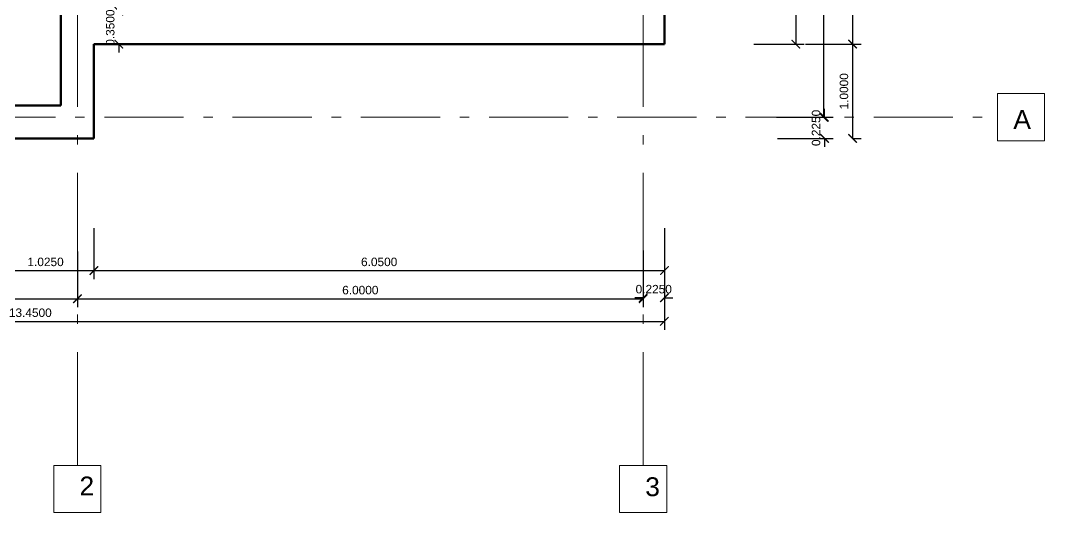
# Model space of a CAD drawing. Header units: inches. Extents: x 12.8 to 35.5, y 4.1 to 19.6.
# Drawn here: x 23.28 to 34.15, y 4.09 to 9.3 of the extents above; entities that cross this region are included whole.
import ezdxf

# ---------------------------------------------------------------- set-up
doc = ezdxf.new("R2010")
doc.units = ezdxf.units.IN
doc.header["$MEASUREMENT"] = 0
doc.linetypes.add('ACAD_ISO10W100', pattern=[18, 12, -3, 0, -3])
for name, color, linetype, lineweight in [('axes', 130, 'ACAD_ISO10W100', 20), ('cote', 255, 'Continuous', 20), ('walls', 160, 'Continuous', 80)]:
    doc.layers.add(name, color=color, linetype=linetype, lineweight=lineweight)
doc.styles.get("Standard").update_dxf_attribs({"font": 'arial.ttf'})
doc.dimstyles.get("Standard").update_dxf_attribs({"dimscale": 0.5, "dimtxt": 0.18, "dimasz": 0.18, "dimexe": 0.18, "dimexo": 1.9, "dimgap": 0.09, "dimtad": 1, "dimdec": 4, "dimzin": 0, "dimdsep": 46, "dimtxsty": 'Standard', "dimblk": 'ARCHTICK', "dimcen": 0.09, "dimadec": 0, "dimazin": 0, "dimtfac": 1, "dimtdec": 4, "dimtix": 1, "dimtofl": 0, "dimtmove": 0, "dimatfit": 1, "dimldrblk": 'ARCHTICK', "dimfxl": 1, "dimfxlon": 1, "dimtolj": 1, "dimtzin": 0, "dimarcsym": 0})

# ---------------------------------------------------------------- blocks, each defined once
blk = doc.blocks.new('_ArchTick')
at = {"color": 0, "linetype": 'ByBlock', "const_width": 0.15}
blk.add_lwpolyline([(-0.5, -0.5), (0.5, 0.5)], dxfattribs=at)
blk = doc.blocks.new('*D17')
at = {"layer": 'cote', "color": 0, "lineweight": -2, "ltscale": 0.1, "transparency": 16777216}
for p, q in [((31.61, 16.301), (32.2, 16.301)), ((32.11, 16.301), (32.11, 9.051)), ((31.61, 9.051), (32.2, 9.051))]:
    blk.add_line(p, q, dxfattribs=at)
at = {"layer": 'Defpoints', "color": 0, "ltscale": 0.1, "transparency": 16777216}
for p in [(30.114, 16.301), (30.114, 9.051), (32.11, 9.051)]:
    blk.add_point(p, dxfattribs=at)
at = {"layer": 'cote', "color": 0, "lineweight": -2, "ltscale": 0.1, "transparency": 16777216, "xscale": 0.09, "yscale": 0.09, "zscale": 0.09}
for p, rotation in [((32.11, 16.301), 90), ((32.11, 9.051), 270)]:
    blk.add_blockref('_ArchTick', p, dxfattribs=dict(at, rotation=rotation))
at = {"layer": 'cote', "color": 0, "ltscale": 0.1, "transparency": 16777216, "insert": (32.019, 12.676), "char_height": 0.09, "attachment_point": 5, "rotation": 90}
blk.add_mtext('\\A1;7.2500', dxfattribs=at)
blk = doc.blocks.new('*D18')
at = {"layer": 'cote', "color": 0, "lineweight": -2, "ltscale": 0.1, "transparency": 16777216}
for p, q in [((32.11, 9.051), (32.2, 9.051)), ((32.11, 9.051), (32.11, 8.051)), ((32.11, 8.051), (32.2, 8.051))]:
    blk.add_line(p, q, dxfattribs=at)
at = {"layer": 'Defpoints', "color": 0, "ltscale": 0.1, "transparency": 16777216}
for p in [(32.11, 9.051), (32.11, 8.051), (32.11, 8.051)]:
    blk.add_point(p, dxfattribs=at)
at = {"layer": 'cote', "color": 0, "lineweight": -2, "ltscale": 0.1, "transparency": 16777216, "xscale": 0.09, "yscale": 0.09, "zscale": 0.09}
for p, rotation in [((32.11, 9.051), 90), ((32.11, 8.051), 270)]:
    blk.add_blockref('_ArchTick', p, dxfattribs=dict(at, rotation=rotation))
at = {"layer": 'cote', "color": 0, "ltscale": 0.1, "transparency": 16777216, "insert": (32.019, 8.551), "char_height": 0.09, "attachment_point": 5, "rotation": 90}
blk.add_mtext('\\A1;1.0000', dxfattribs=at)
blk = doc.blocks.new('*D21')
at = {"layer": 'cote', "color": 0, "lineweight": -2, "ltscale": 0.1, "transparency": 16777216}
for p, q in [((31.303, 12.176), (31.893, 12.176)), ((31.803, 12.176), (31.803, 8.276)), ((31.303, 8.276), (31.893, 8.276))]:
    blk.add_line(p, q, dxfattribs=at)
at = {"layer": 'Defpoints', "color": 0, "ltscale": 0.1, "transparency": 16777216}
for p in [(30.114, 12.176), (30.114, 8.276), (31.803, 8.276)]:
    blk.add_point(p, dxfattribs=at)
at = {"layer": 'cote', "color": 0, "lineweight": -2, "ltscale": 0.1, "transparency": 16777216, "xscale": 0.09, "yscale": 0.09, "zscale": 0.09}
for p, rotation in [((31.803, 12.176), 90), ((31.803, 8.276), 270)]:
    blk.add_blockref('_ArchTick', p, dxfattribs=dict(at, rotation=rotation))
at = {"layer": 'cote', "color": 0, "ltscale": 0.1, "transparency": 16777216, "insert": (31.712, 10.226), "char_height": 0.09, "attachment_point": 5, "rotation": 90}
blk.add_mtext('\\A1;3.9000', dxfattribs=at)
blk = doc.blocks.new('*D22')
at = {"layer": 'cote', "color": 0, "lineweight": -2, "ltscale": 0.1, "transparency": 16777216}
for p, q in [((31.813, 8.276), (31.813, 8.366)), ((31.313, 8.276), (31.903, 8.276)), ((31.313, 8.051), (31.903, 8.051)), ((31.813, 8.051), (31.813, 7.961))]:
    blk.add_line(p, q, dxfattribs=at)
at = {"layer": 'Defpoints', "color": 0, "ltscale": 0.1, "transparency": 16777216}
for p in [(30.114, 8.276), (30.114, 8.051), (31.813, 8.051)]:
    blk.add_point(p, dxfattribs=at)
at = {"layer": 'cote', "color": 0, "lineweight": -2, "ltscale": 0.1, "transparency": 16777216, "xscale": 0.09, "yscale": 0.09, "zscale": 0.09}
for p, rotation in [((31.813, 8.276), 270), ((31.813, 8.051), 90)]:
    blk.add_blockref('_ArchTick', p, dxfattribs=dict(at, rotation=rotation))
at = {"layer": 'cote', "color": 0, "ltscale": 0.1, "transparency": 16777216, "insert": (31.723, 8.163), "char_height": 0.09, "attachment_point": 5, "rotation": 90}
blk.add_mtext('\\A1;0.2250', dxfattribs=at)
blk = doc.blocks.new('*D27')
at = {"layer": 'cote', "color": 0, "lineweight": -2, "ltscale": 0.1, "transparency": 16777216}
for p, q in [((31.064, 13.501), (31.597, 13.501)), ((31.507, 13.501), (31.507, 9.051)), ((31.064, 9.051), (31.597, 9.051))]:
    blk.add_line(p, q, dxfattribs=at)
at = {"layer": 'Defpoints', "color": 0, "ltscale": 0.1, "transparency": 16777216}
for p in [(30.114, 13.501), (30.114, 9.051), (31.507, 9.051)]:
    blk.add_point(p, dxfattribs=at)
at = {"layer": 'cote', "color": 0, "lineweight": -2, "ltscale": 0.1, "transparency": 16777216, "xscale": 0.09, "yscale": 0.09, "zscale": 0.09}
for p, rotation in [((31.507, 13.501), 90), ((31.507, 9.051), 270)]:
    blk.add_blockref('_ArchTick', p, dxfattribs=dict(at, rotation=rotation))
at = {"layer": 'cote', "color": 0, "ltscale": 0.1, "transparency": 16777216, "insert": (31.416, 11.276), "char_height": 0.09, "attachment_point": 5, "rotation": 90}
blk.add_mtext('\\A1;4.4500', dxfattribs=at)
blk = doc.blocks.new('*D41')
at = {"layer": 'cote', "color": 0, "lineweight": -2, "ltscale": 0.1, "transparency": 16777216}
for p, q in [((16.664, 6.612), (16.664, 6.022)), ((30.114, 6.612), (30.114, 6.022)), ((16.664, 6.112), (30.114, 6.112))]:
    blk.add_line(p, q, dxfattribs=at)
at = {"layer": 'Defpoints', "color": 0, "ltscale": 0.1, "transparency": 16777216}
for p in [(30.114, 9.051), (16.664, 8.051), (30.114, 6.112)]:
    blk.add_point(p, dxfattribs=at)
at = {"layer": 'cote', "color": 0, "lineweight": -2, "ltscale": 0.1, "transparency": 16777216, "xscale": 0.09, "yscale": 0.09, "zscale": 0.09, "rotation": 180}
blk.add_blockref('_ArchTick', (16.664, 6.112), dxfattribs=at)
at = {"layer": 'cote', "color": 0, "lineweight": -2, "ltscale": 0.1, "transparency": 16777216, "xscale": 0.09, "yscale": 0.09, "zscale": 0.09}
blk.add_blockref('_ArchTick', (30.114, 6.112), dxfattribs=at)
at = {"layer": 'cote', "color": 0, "ltscale": 0.1, "transparency": 16777216, "insert": (23.389, 6.203), "char_height": 0.09, "attachment_point": 5}
blk.add_mtext('\\A1;13.4500', dxfattribs=at)
blk = doc.blocks.new('*D43')
at = {"layer": 'cote', "color": 0, "lineweight": -2, "ltscale": 0.1, "transparency": 16777216}
for p, q in [((16.889, 6.851), (16.889, 6.261)), ((23.889, 6.851), (23.889, 6.261)), ((16.889, 6.351), (23.889, 6.351))]:
    blk.add_line(p, q, dxfattribs=at)
at = {"layer": 'Defpoints', "color": 0, "ltscale": 0.1, "transparency": 16777216}
for p in [(16.889, 8.051), (23.889, 8.051), (23.889, 6.351)]:
    blk.add_point(p, dxfattribs=at)
at = {"layer": 'cote', "color": 0, "lineweight": -2, "ltscale": 0.1, "transparency": 16777216, "xscale": 0.09, "yscale": 0.09, "zscale": 0.09, "rotation": 180}
blk.add_blockref('_ArchTick', (16.889, 6.351), dxfattribs=at)
at = {"layer": 'cote', "color": 0, "lineweight": -2, "ltscale": 0.1, "transparency": 16777216, "xscale": 0.09, "yscale": 0.09, "zscale": 0.09}
blk.add_blockref('_ArchTick', (23.889, 6.351), dxfattribs=at)
at = {"layer": 'cote', "color": 0, "ltscale": 0.1, "transparency": 16777216, "insert": (20.389, 6.442), "char_height": 0.09, "attachment_point": 5}
blk.add_mtext('\\A1;7.0000', dxfattribs=at)
blk = doc.blocks.new('*D44')
at = {"layer": 'cote', "color": 0, "lineweight": -2, "ltscale": 0.1, "transparency": 16777216}
for p, q in [((23.889, 6.852), (23.889, 6.262)), ((29.889, 6.852), (29.889, 6.262)), ((23.889, 6.352), (29.889, 6.352))]:
    blk.add_line(p, q, dxfattribs=at)
at = {"layer": 'Defpoints', "color": 0, "ltscale": 0.1, "transparency": 16777216}
for p in [(23.889, 8.051), (29.889, 8.051), (29.889, 6.352)]:
    blk.add_point(p, dxfattribs=at)
at = {"layer": 'cote', "color": 0, "lineweight": -2, "ltscale": 0.1, "transparency": 16777216, "xscale": 0.09, "yscale": 0.09, "zscale": 0.09, "rotation": 180}
blk.add_blockref('_ArchTick', (23.889, 6.352), dxfattribs=at)
at = {"layer": 'cote', "color": 0, "lineweight": -2, "ltscale": 0.1, "transparency": 16777216, "xscale": 0.09, "yscale": 0.09, "zscale": 0.09}
blk.add_blockref('_ArchTick', (29.889, 6.352), dxfattribs=at)
at = {"layer": 'cote', "color": 0, "ltscale": 0.1, "transparency": 16777216, "insert": (26.889, 6.443), "char_height": 0.09, "attachment_point": 5}
blk.add_mtext('\\A1;6.0000', dxfattribs=at)
blk = doc.blocks.new('*D45')
at = {"layer": 'cote', "color": 0, "lineweight": -2, "ltscale": 0.1, "transparency": 16777216}
for p, q in [((29.889, 6.862), (29.889, 6.272)), ((30.114, 6.862), (30.114, 6.272)), ((29.889, 6.362), (29.799, 6.362)), ((30.114, 6.362), (30.204, 6.362))]:
    blk.add_line(p, q, dxfattribs=at)
at = {"layer": 'Defpoints', "color": 0, "ltscale": 0.1, "transparency": 16777216}
for p in [(29.889, 9.051), (30.114, 9.051), (30.114, 6.362)]:
    blk.add_point(p, dxfattribs=at)
at = {"layer": 'cote', "color": 0, "lineweight": -2, "ltscale": 0.1, "transparency": 16777216, "xscale": 0.09, "yscale": 0.09, "zscale": 0.09}
blk.add_blockref('_ArchTick', (29.889, 6.362), dxfattribs=at)
at = {"layer": 'cote', "color": 0, "lineweight": -2, "ltscale": 0.1, "transparency": 16777216, "xscale": 0.09, "yscale": 0.09, "zscale": 0.09, "rotation": 180}
blk.add_blockref('_ArchTick', (30.114, 6.362), dxfattribs=at)
at = {"layer": 'cote', "color": 0, "ltscale": 0.1, "transparency": 16777216, "insert": (30.001, 6.453), "char_height": 0.09, "attachment_point": 5}
blk.add_mtext('\\A1;0.2250', dxfattribs=at)
blk = doc.blocks.new('*D48')
at = {"layer": 'cote', "color": 0, "lineweight": -2, "ltscale": 0.1, "transparency": 16777216}
for p, q in [((23.039, 7.101), (23.039, 6.561)), ((24.064, 7.101), (24.064, 6.561)), ((23.039, 6.651), (24.064, 6.651))]:
    blk.add_line(p, q, dxfattribs=at)
at = {"layer": 'Defpoints', "color": 0, "ltscale": 0.1, "transparency": 16777216}
for p in [(23.039, 8.051), (24.064, 8.051), (24.064, 6.651)]:
    blk.add_point(p, dxfattribs=at)
at = {"layer": 'cote', "color": 0, "lineweight": -2, "ltscale": 0.1, "transparency": 16777216, "xscale": 0.09, "yscale": 0.09, "zscale": 0.09, "rotation": 180}
blk.add_blockref('_ArchTick', (23.039, 6.651), dxfattribs=at)
at = {"layer": 'cote', "color": 0, "lineweight": -2, "ltscale": 0.1, "transparency": 16777216, "xscale": 0.09, "yscale": 0.09, "zscale": 0.09}
blk.add_blockref('_ArchTick', (24.064, 6.651), dxfattribs=at)
at = {"layer": 'cote', "color": 0, "ltscale": 0.1, "transparency": 16777216, "insert": (23.551, 6.742), "char_height": 0.09, "attachment_point": 5}
blk.add_mtext('\\A1;1.0250', dxfattribs=at)
blk = doc.blocks.new('*D49')
at = {"layer": 'cote', "color": 0, "lineweight": -2, "ltscale": 0.1, "transparency": 16777216}
for p, q in [((24.064, 7.101), (24.064, 6.561)), ((30.114, 7.101), (30.114, 6.561)), ((24.064, 6.651), (30.114, 6.651))]:
    blk.add_line(p, q, dxfattribs=at)
at = {"layer": 'Defpoints', "color": 0, "ltscale": 0.1, "transparency": 16777216}
for p in [(24.064, 8.051), (30.114, 8.051), (30.114, 6.651)]:
    blk.add_point(p, dxfattribs=at)
at = {"layer": 'cote', "color": 0, "lineweight": -2, "ltscale": 0.1, "transparency": 16777216, "xscale": 0.09, "yscale": 0.09, "zscale": 0.09, "rotation": 180}
blk.add_blockref('_ArchTick', (24.064, 6.651), dxfattribs=at)
at = {"layer": 'cote', "color": 0, "lineweight": -2, "ltscale": 0.1, "transparency": 16777216, "xscale": 0.09, "yscale": 0.09, "zscale": 0.09}
blk.add_blockref('_ArchTick', (30.114, 6.651), dxfattribs=at)
at = {"layer": 'cote', "color": 0, "ltscale": 0.1, "transparency": 16777216, "insert": (27.089, 6.742), "char_height": 0.09, "attachment_point": 5}
blk.add_mtext('\\A1;6.0500', dxfattribs=at)
blk = doc.blocks.new('*D81')
at = {"layer": 'cote', "color": 0, "lineweight": -2, "ltscale": 0.1, "transparency": 16777216}
for p, q in [((24.328, 9.401), (24.328, 9.491)), ((24.328, 9.401), (24.418, 9.401)), ((24.328, 9.051), (24.418, 9.051)), ((24.328, 9.051), (24.328, 8.961))]:
    blk.add_line(p, q, dxfattribs=at)
at = {"layer": 'Defpoints', "color": 0, "ltscale": 0.1, "transparency": 16777216}
for p in [(24.064, 9.401), (24.328, 9.401), (24.064, 9.051)]:
    blk.add_point(p, dxfattribs=at)
at = {"layer": 'cote', "color": 0, "lineweight": -2, "ltscale": 0.1, "transparency": 16777216, "xscale": 0.09, "yscale": 0.09, "zscale": 0.09}
for p, rotation in [((24.328, 9.401), 270), ((24.328, 9.051), 90)]:
    blk.add_blockref('_ArchTick', p, dxfattribs=dict(at, rotation=rotation))
at = {"layer": 'cote', "color": 0, "ltscale": 0.1, "transparency": 16777216, "insert": (24.237, 9.226), "char_height": 0.09, "attachment_point": 5, "rotation": 90}
blk.add_mtext('\\A1;0.3500', dxfattribs=at)

msp = doc.modelspace()

# ---------------------------------------------------------------- linework, layer by layer
at = {"layer": 'axes', "ltscale": 0.1}
for p, q in [((23.88858, 19.08564), (23.88858, 4.58564)), ((29.88858, 19.08564), (29.88858, 4.58564))]:
    msp.add_line(p, q, dxfattribs=at)
at = {"layer": 'axes', "ltscale": 0.07}
msp.add_line((13.29469, 8.27599), (33.64568, 8.27599), dxfattribs=at)
at = {"layer": 'axes', "ltscale": 0.1}
for points in [[(33.64568, 8.52599), (33.64568, 8.02599), (34.14568, 8.02599), (34.14568, 8.52599)], [(23.63858, 4.58564), (23.63858, 4.08564), (24.13858, 4.08564), (24.13858, 4.58564)], [(29.63858, 4.58564), (29.63858, 4.08564), (30.13858, 4.08564), (30.13858, 4.58564)]]:
    msp.add_lwpolyline(points, close=True, dxfattribs=at)
at = {"layer": 'walls', "ltscale": 0.1}
for p, q in [((30.11358, 13.50099), (30.11358, 9.05099)), ((23.71358, 12.00099), (23.71358, 8.40099)), ((24.06358, 9.05099), (24.06358, 8.05099)), ((24.06358, 9.05099), (30.11358, 9.05099)), ((23.03858, 8.40099), (23.71358, 8.40099)), ((23.03858, 8.05099), (24.06358, 8.05099))]:
    msp.add_line(p, q, dxfattribs=at)

# ---------------------------------------------------------------- texts
at = {"layer": 'axes', "ltscale": 0.1, "insert": (33.8151, 8.35271), "char_height": 0.2, "attachment_point": 1}
msp.add_mtext_dynamic_manual_height_columns('A', width=0.5, gutter_width=1, heights=[0.06274], dxfattribs=at)
at = {"layer": 'axes', "ltscale": 0.1, "char_height": 0.2, "attachment_point": 1}
for s, insert in [('\\pxqc;2', (23.88858, 4.46672)), ('\\pxqc;3', (29.88858, 4.45895))]:
    msp.add_mtext(s, dxfattribs=dict(at, insert=insert))

# ---------------------------------------------------------------- dimensions: what is measured, and where the dimension line sits
at = {"layer": 'cote', "ltscale": 0.1}
for base, p1, p2, picture, middle in [((32.11017, 9.05099), (30.11358, 16.30099), (30.11358, 9.05099), '*D17', (32.01922, 12.67599)), ((31.50689, 9.05099), (30.11358, 13.50099), (30.11358, 9.05099), '*D27', (31.41594, 11.27599)), ((31.80269, 8.27599), (30.11358, 12.17599), (30.11358, 8.27599), '*D21', (31.71171, 10.22599)), ((24.32802, 9.40099), (24.06358, 9.05099), (24.06358, 9.40099), '*D81', (24.23704, 9.22599)), ((32.11017, 8.05099), (32.11017, 9.05099), (32.11017, 8.05099), '*D18', (32.01922, 8.55099)), ((31.81346, 8.05099), (30.11358, 8.27599), (30.11358, 8.05099), '*D22', (31.72251, 8.16349))]:
    dim = msp.add_linear_dim(base=base, p1=p1, p2=p2, angle=90, dimstyle='Standard', dxfattribs=at)
    dim.commit()
    dim.dimension.update_dxf_attribs({"geometry": picture, "text_midpoint": middle})
for base, p1, p2, picture, middle in [((30.11358, 6.1121), (16.66358, 8.05099), (30.11358, 9.05099), '*D41', (23.38858, 6.20308)), ((30.11358, 6.36173), (29.88858, 9.05099), (30.11358, 9.05099), '*D45', (30.00108, 6.45268)), ((23.88858, 6.35099), (16.88858, 8.05099), (23.88858, 8.05099), '*D43', (20.38858, 6.44194)), ((24.06358, 6.65099), (23.03858, 8.05099), (24.06358, 8.05099), '*D48', (23.55108, 6.74194)), ((29.88858, 6.35161), (23.88858, 8.05099), (29.88858, 8.05099), '*D44', (26.88858, 6.44256)), ((30.11358, 6.65099), (24.06358, 8.05099), (30.11358, 8.05099), '*D49', (27.08858, 6.74194))]:
    dim = msp.add_linear_dim(base=base, p1=p1, p2=p2, dimstyle='Standard', dxfattribs=at)
    dim.commit()
    dim.dimension.update_dxf_attribs({"geometry": picture, "text_midpoint": middle})

doc.saveas('drawing.dxf')
